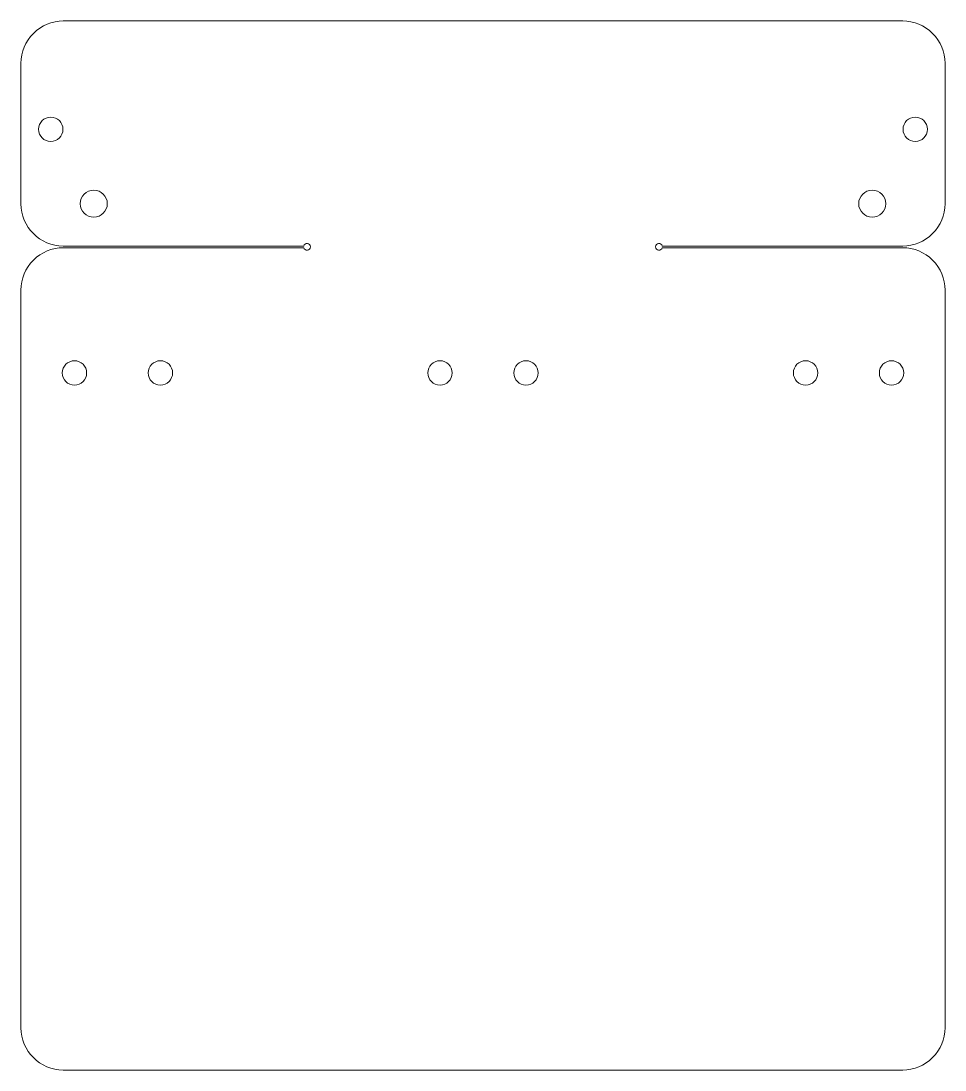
# Model space of a CAD drawing. Extents: x 3 to 276, y -47 to 263.
import ezdxf

# ---------------------------------------------------------------- set-up
doc = ezdxf.new("R2010")
doc.units = 0

msp = doc.modelspace()

# ---------------------------------------------------------------- linework, layer by layer
at = {"color": 7, "lineweight": 20}
for p, q in [((263.700012, 262.950012), (15.700012, 262.950012)), ((3.200012, 208.949997), (3.200012, 250.449997)), ((276.200012, 250.449997), (276.200012, 208.949997)), ((15.700012, 196.449997), (86.731766, 196.449997)), ((86.731766, 195.949997), (15.700012, 195.949997)), ((192.668259, 196.449997), (263.700012, 196.449997)), ((263.700012, 195.949997), (192.668259, 195.949997)), ((3.200012, -34.550003), (3.200012, 183.449997)), ((276.200012, 183.449997), (276.200012, -34.550003)), ((15.700012, -47.050003), (263.700012, -47.050003))]:
    msp.add_line(p, q, dxfattribs=at)
for centre, radius in [((12, 230.947037), 3.6), ((267.400024, 230.947037), 3.6), ((24.700012, 208.949997), 4), ((254.700012, 208.949997), 4), ((19, 158.949997), 3.6), ((44.400009, 158.949997), 3.6), ((127.000015, 158.949997), 3.6), ((152.400009, 158.949997), 3.6), ((235.000015, 158.949997), 3.6), ((260.400024, 158.949997), 3.6)]:
    msp.add_circle(centre, radius, dxfattribs=at)
for centre, radius, start, end in [((15.700012, 250.449997), 12.5, 90.000003, 180.000005), ((263.700012, 250.449997), 12.5, 0, 90.000003), ((15.700012, 208.949997), 12.5, 180.000005, 269.999997), ((263.700012, 208.949997), 12.5, 269.999997, 360), ((15.700012, 183.449997), 12.5, 90.000003, 180.000005), ((87.700012, 196.199997), 1, 194.47751, 165.52249), ((191.700012, 196.199997), 1, 14.477511, 345.522489), ((263.700012, 183.449997), 12.5, 0, 90.000003), ((15.700012, -34.550003), 12.5, 180.000005, 269.999997), ((263.700012, -34.550003), 12.5, 269.999997, 360)]:
    msp.add_arc(centre, radius, start, end, dxfattribs=at)

doc.saveas('drawing.dxf')
